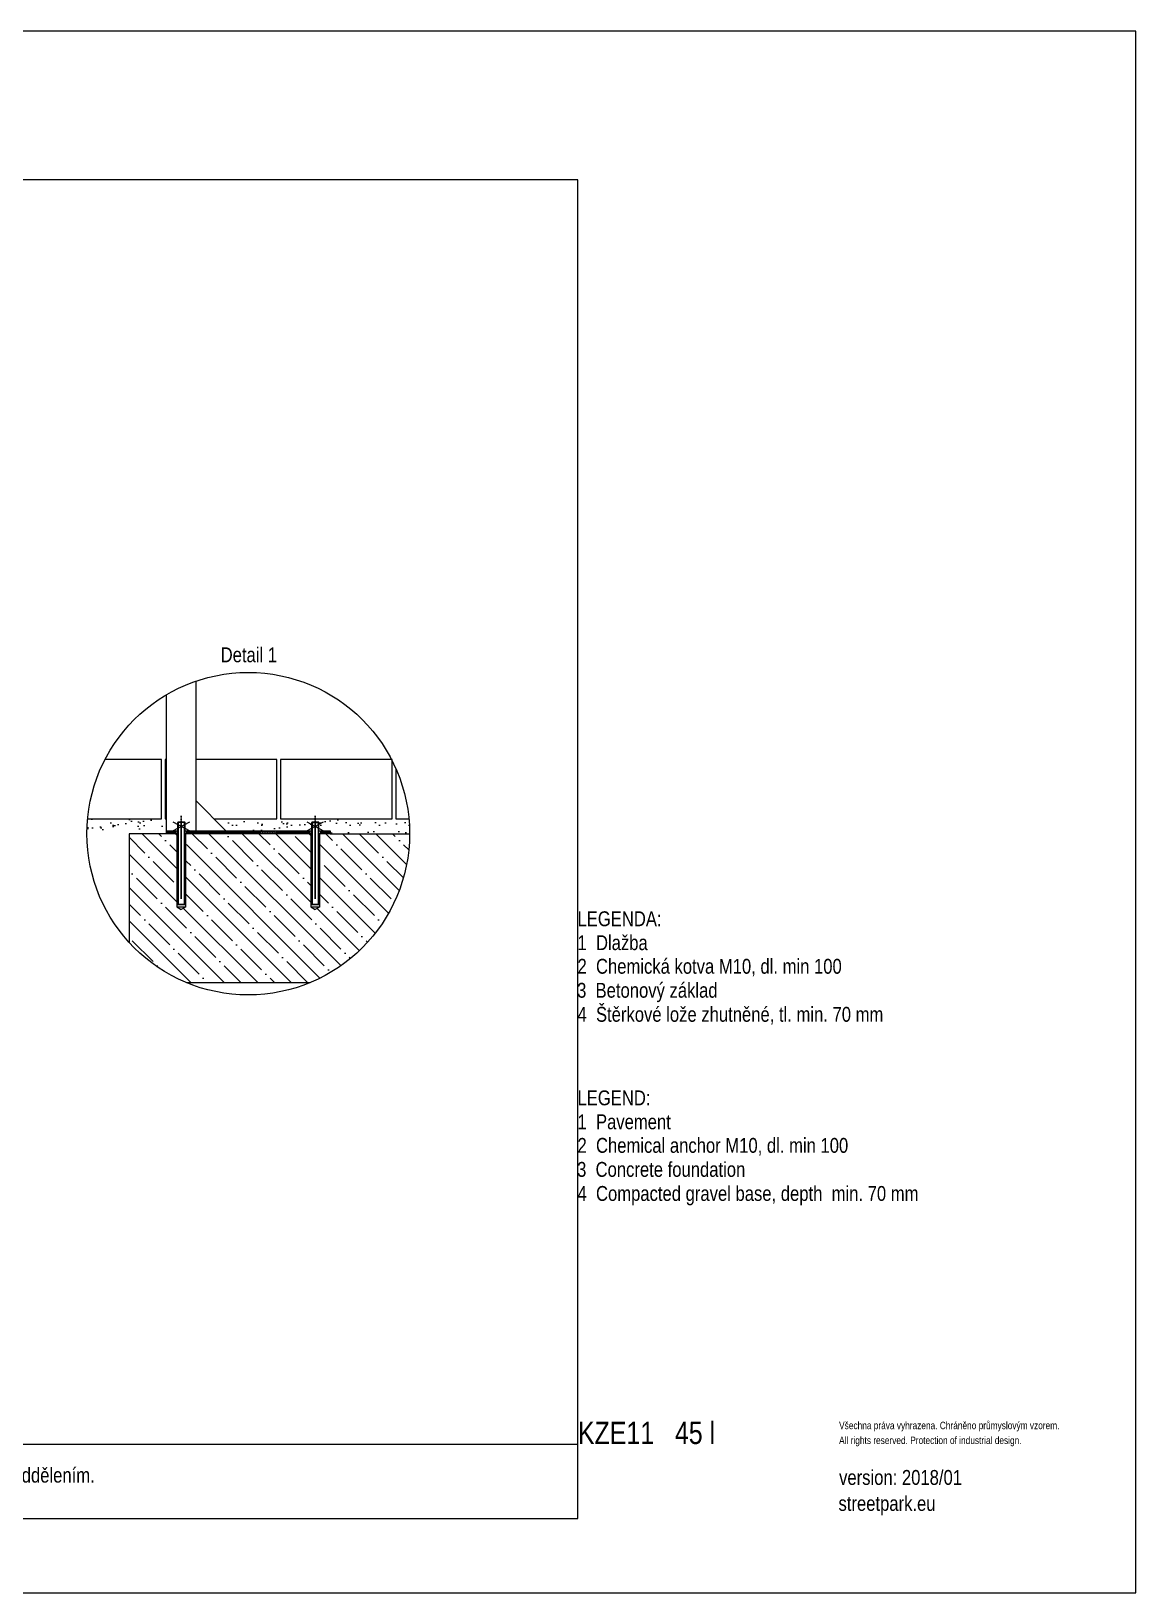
# Model space of a CAD drawing. Header units: millimetres. Extents: x 5064 to 11004, y 3085 to 7285.
# Drawn here: x 8034 to 11004, y 3085 to 7285 of the extents above; entities that cross this region are included whole.
import ezdxf
from ezdxf.lldxf.tags import DXFTag

# ---------------------------------------------------------------- set-up
doc = ezdxf.new("R2010")
doc.units = ezdxf.units.MM
doc.header["$LTSCALE"] = 0.3
doc.linetypes.add('DashDot', pattern=[15, 9, -3, 0, -3])
doc.layers.add('Nekreslit', color=6, linetype='Continuous', plot=False)
doc.layers.add('SRAFY', color=251, linetype='Continuous', lineweight=13)
doc.styles.add('SEACAD_Arial', font='arial.ttf', dxfattribs={"width": 0.8})
tags = doc.linetypes.add('HIDDEN2', pattern=[4.7625, 3.175, -1.5875]).pattern_tags.tags
tags[6:7] = [DXFTag(74, 4), DXFTag(75, 0), DXFTag(340, '0'), DXFTag(46, 0.0), DXFTag(50, 0.0), DXFTag(44, 0.0), DXFTag(45, 0.0)]
tags[4:5] = [DXFTag(74, 4), DXFTag(75, 0), DXFTag(340, '0'), DXFTag(46, 0.0), DXFTag(50, 0.0), DXFTag(44, 0.0), DXFTag(45, 0.0)]
pattern_1 = [(45, (-3738.8033, 1752.1435), (-2.245064, 2.245064), [])]

msp = doc.modelspace()

# ---------------------------------------------------------------- hatches: boundary and pattern name
at = {"layer": 'SRAFY'}
h = msp.add_hatch(dxfattribs=at)
h.set_pattern_fill('AR-SAND', color=256)
h.set_pattern_definition([(37.5, (-5327.154, -4924.42), (-1.60003, 48.94132), [0, -38.608, 0, -43.18, 0, -41.275]), (7.5, (-5327.154, -4924.42), (44.95233, 71.6825), [0, -20.828, 0, -34.798, 0, -13.335]), (327.5, (-5358.396, -4924.42), (79.09924, 0.14372), [0, -12.7, 0, -45.72, 0, -59.69]), (317.5, (-5358.396, -4924.42), (76.35565, 22.29293), [0, -6.35, 0, -29.972, 0, -34.29])])
h.paths.add_polyline_path([(8398, 5166.9), (8186.2, 5167.5), (8184.3, 5127), (8321.4, 5127.1), (8398, 5127), (8398, 5135)])
h.paths.add_polyline_path([(9049.8, 5166.9), (8526.1, 5166.9), (8558, 5135), (8838.3, 5135), (8838, 5127), (9051.7, 5126.5), (9051.7, 5128.6)])
h = msp.add_hatch(dxfattribs=at)
h.set_pattern_fill('ANSI35', color=256, scale=10, angle=90)
h.set_pattern_definition([(135, (-3738.803, 1752.143), (-44.90128, -44.90128), []), (135, (-3738.803, 1797.045), (-44.90128, -44.90128), [79.375, -15.875, 0, -15.875])])
h.paths.add_polyline_path([(9051.7, 5127), (8838, 5127), (8812, 5127), (8812, 5127), (8810, 4929.8), (8798, 4922.8), (8786, 4929.8), (8786, 5127), (8784, 5127), (8452, 5127), (8452, 5127), (8450, 4929.8), (8438, 4922.8), (8426, 4929.8), (8426, 5127), (8424, 5127), (8398, 5127), (8297.4, 5127), (8297.4, 4834.9, 0.110187), (8451.9, 4726.4), (8784, 4726.4, 0.303278)])
h = msp.add_hatch(dxfattribs=at)
h.set_pattern_fill('ANSI31', color=256)
h.set_pattern_definition(pattern_1)
h.paths.add_polyline_path([(8424, 5135), (8398, 5135), (8398, 5127), (8424, 5127)])
h = msp.add_hatch(dxfattribs=at)
h.set_pattern_fill('ANSI31', color=256)
h.set_pattern_definition(pattern_1)
h.paths.add_polyline_path([(8784, 5135), (8452, 5135), (8452, 5127), (8784, 5127)])
h = msp.add_hatch(dxfattribs=at)
h.set_pattern_fill('ANSI31', color=256)
h.set_pattern_definition(pattern_1)
h.paths.add_polyline_path([(8838, 5135), (8812, 5135), (8812, 5127), (8838, 5127)])

# ---------------------------------------------------------------- linework, layer by layer
for p, q in [((8478, 5135), (8478, 5537.5)), ((8398, 5135), (8398, 5500.7)), ((8558, 5135), (8478, 5215)), ((8398, 5127), (8297.4, 5127)), ((8297.4, 5127), (8297.4, 4834.9)), ((8398, 5127), (8398, 5135)), ((8398, 5135), (8428, 5135)), ((8428, 5127), (8398, 5127)), ((8415.5, 5159), (8460.5, 5135)), ((8415.5, 5135), (8460.5, 5159)), ((8424, 5127), (8424, 5135)), ((8429.6, 5158.7), (8446.4, 5158.7)), ((8448, 5135), (8788, 5135)), ((8788, 5127), (8448, 5127)), ((8452, 5135), (8452, 5127)), ((8775.5, 5159), (8820.5, 5135)), ((8775.5, 5135), (8820.5, 5159)), ((8784, 5127), (8784, 5135)), ((8789.6, 5158.7), (8806.4, 5158.7)), ((8808, 5135), (8838, 5135)), ((8838, 5127), (8808, 5127)), ((8812, 5135), (8812, 5127)), ((8838, 5135), (8838, 5127)), ((8838, 5127), (9051.7, 5127))]:
    msp.add_line(p, q)
at = {"color": 7, "linetype": 'Continuous'}
for p, q in [((8384.5, 5326.9), (8233.1, 5326.9)), ((8384.5, 5166.9), (8384.5, 5326.9)), ((8398, 5326.9), (8394.5, 5326.9)), ((8394.5, 5326.9), (8394.5, 5166.9)), ((8694.5, 5326.9), (8478, 5326.9)), ((8694.5, 5166.9), (8694.5, 5326.9)), ((9004.5, 5326.9), (8704.5, 5326.9)), ((8704.5, 5326.9), (8704.5, 5166.9)), ((9004.5, 5166.9), (9004.5, 5326.9)), ((9014.5, 5302.6), (9014.5, 5166.9)), ((8186.2, 5166.9), (8384.5, 5166.9)), ((8394.5, 5166.9), (8398, 5166.9)), ((8526.1, 5166.9), (8694.5, 5166.9)), ((8704.5, 5166.9), (9004.5, 5166.9)), ((9014.5, 5166.9), (9049.8, 5166.9))]:
    msp.add_line(p, q, dxfattribs=at)
at = {"linetype": 'DashDot', "lineweight": 30}
for p, q in [((8438, 5175), (8438, 4954.1)), ((8438, 5175), (8438, 4954.1)), ((8798, 5175), (8798, 4954.1)), ((8798, 5175), (8798, 4954.1)), ((8438, 5157.3), (8438, 4955.6)), ((8438, 5153.6), (8438, 4951.9)), ((8438, 5151.8), (8438, 4951.6)), ((8798, 5155.3), (8798, 4955)), ((8798, 5153.6), (8798, 4951.9)), ((8798, 5151.8), (8798, 4951.6))]:
    msp.add_line(p, q, dxfattribs=at)
at = {"linetype": 'HIDDEN2'}
for p, q in [((8426, 5127), (8426, 4929.8)), ((8450, 4929.8), (8450, 5126.9)), ((8786, 5127), (8786, 4929.8)), ((8810, 4929.8), (8810, 5127)), ((8428, 4937.4), (8429.6, 4935.8)), ((8428, 4937.4), (8448, 4937.4)), ((8438, 4935.8), (8429.6, 4935.8)), ((8446.4, 4935.8), (8438, 4935.8)), ((8446.4, 4935.8), (8448, 4937.4)), ((8788, 4937.4), (8789.6, 4935.8)), ((8788, 4937.4), (8808, 4937.4)), ((8798, 4935.8), (8789.6, 4935.8)), ((8806.4, 4935.8), (8798, 4935.8)), ((8806.4, 4935.8), (8808, 4937.4))]:
    msp.add_line(p, q, dxfattribs=at)
at = {"color": 7, "linetype": 'HIDDEN2'}
for p, q in [((8448, 5157.1), (8428, 5157.1)), ((8448, 5157.1), (8446.4, 5158.7)), ((8808, 5157.1), (8788, 5157.1)), ((8808, 5157.1), (8806.4, 5158.7))]:
    msp.add_line(p, q, dxfattribs=at)
at = {"linetype": 'Continuous'}
for p, q in [((8428, 5157.1), (8428, 4937.4)), ((8448, 4937.4), (8448, 5157.1)), ((8788, 5157.1), (8788, 4937.4)), ((8808, 4937.4), (8808, 5157.1))]:
    msp.add_line(p, q, dxfattribs=at)
at = {"lineweight": 15}
for p, q in [((8429.6, 5158.7), (8429.6, 4935.8)), ((8446.4, 4935.8), (8446.4, 5158.7)), ((8789.6, 5158.7), (8789.6, 4935.8)), ((8806.4, 4935.8), (8806.4, 5158.7))]:
    msp.add_line(p, q, dxfattribs=at)
at = {"linetype": 'HIDDEN2', "ltscale": 0.2}
for p, q in [((8426, 4929.8), (8450, 4929.8)), ((8426, 4929.8), (8438, 4922.8)), ((8450, 4929.8), (8438, 4922.8)), ((8786, 4929.8), (8810, 4929.8)), ((8786, 4929.8), (8798, 4922.8)), ((8810, 4929.8), (8798, 4922.8))]:
    msp.add_line(p, q, dxfattribs=at)
msp.add_lwpolyline([(8451.9, 4726.4), (8784, 4726.4)])
msp.add_circle((8618, 5127), 433.7)
at = {"layer": 'Nekreslit'}
msp.add_line((5464.4, 3485.3), (9504.4, 3485.3), dxfattribs=at)
for points in [[(5064.4, 3085.3), (11004.4, 3085.3), (11004.4, 7285.3), (5064.4, 7285.3)], [(5464.4, 3285.3), (9504.4, 3285.3), (9504.4, 6885.3), (5464.4, 6885.3)]]:
    msp.add_lwpolyline(points, close=True, dxfattribs=at)

# ---------------------------------------------------------------- texts
at = {"style": 'SEACAD_Arial', "width": 0.8}
for s, height, p in [('LEGENDA:', 40, (9503.3, 4878.1)), ('1  Dlažba', 40, (9503.3, 4813.8)), ('2  Chemická kotva M10, dl. min 100', 40, (9503.3, 4750.3)), ('3  Betonový základ', 40, (9502.2, 4685.8)), ('4  Štěrkové lože zhutněné, tl. min. 70 mm', 40, (9503.3, 4621.1)), ('LEGEND:', 40, (9503.3, 4396.4)), ('1  Pavement', 40, (9503.3, 4332.1)), ('2  Chemical anchor M10, dl. min 100', 40, (9503.3, 4268.6)), ('3  Concrete foundation', 40, (9502.2, 4204)), ('4  Compacted gravel base, depth  min. 70 mm', 40, (9503.3, 4139.3)), ('KZE11   45 l', 60, (9504.4, 3485.3)), ('Všechna práva vyhrazena. Chráněno průmyslovým vzorem.', 20, (10206.7, 3525.3)), ('All rights reserved. Protection of industrial design.', 20, (10206.7, 3485.3)), ('Rozměry výrobků, základů a kotvení jsou pouze orientační. Přesné rozměry obdržíte při zpracování nabídky naším obchodním oddělením.', 39.9982, (5469.8, 3381.6)), ('version: 2018/01', 40, (10206.7, 3375.5)), ('streetpark.eu', 40, (10205.1, 3305.6))]:
    msp.add_text(s, height=height, dxfattribs=at).set_placement(p)
at = {"insert": (8543.8, 5628.1), "char_height": 40, "attachment_point": 1, "style": 'SEACAD_Arial'}
msp.add_mtext_dynamic_manual_height_columns('Detail 1', width=226.121, gutter_width=200, heights=[0], dxfattribs=at)

doc.saveas('drawing.dxf')
